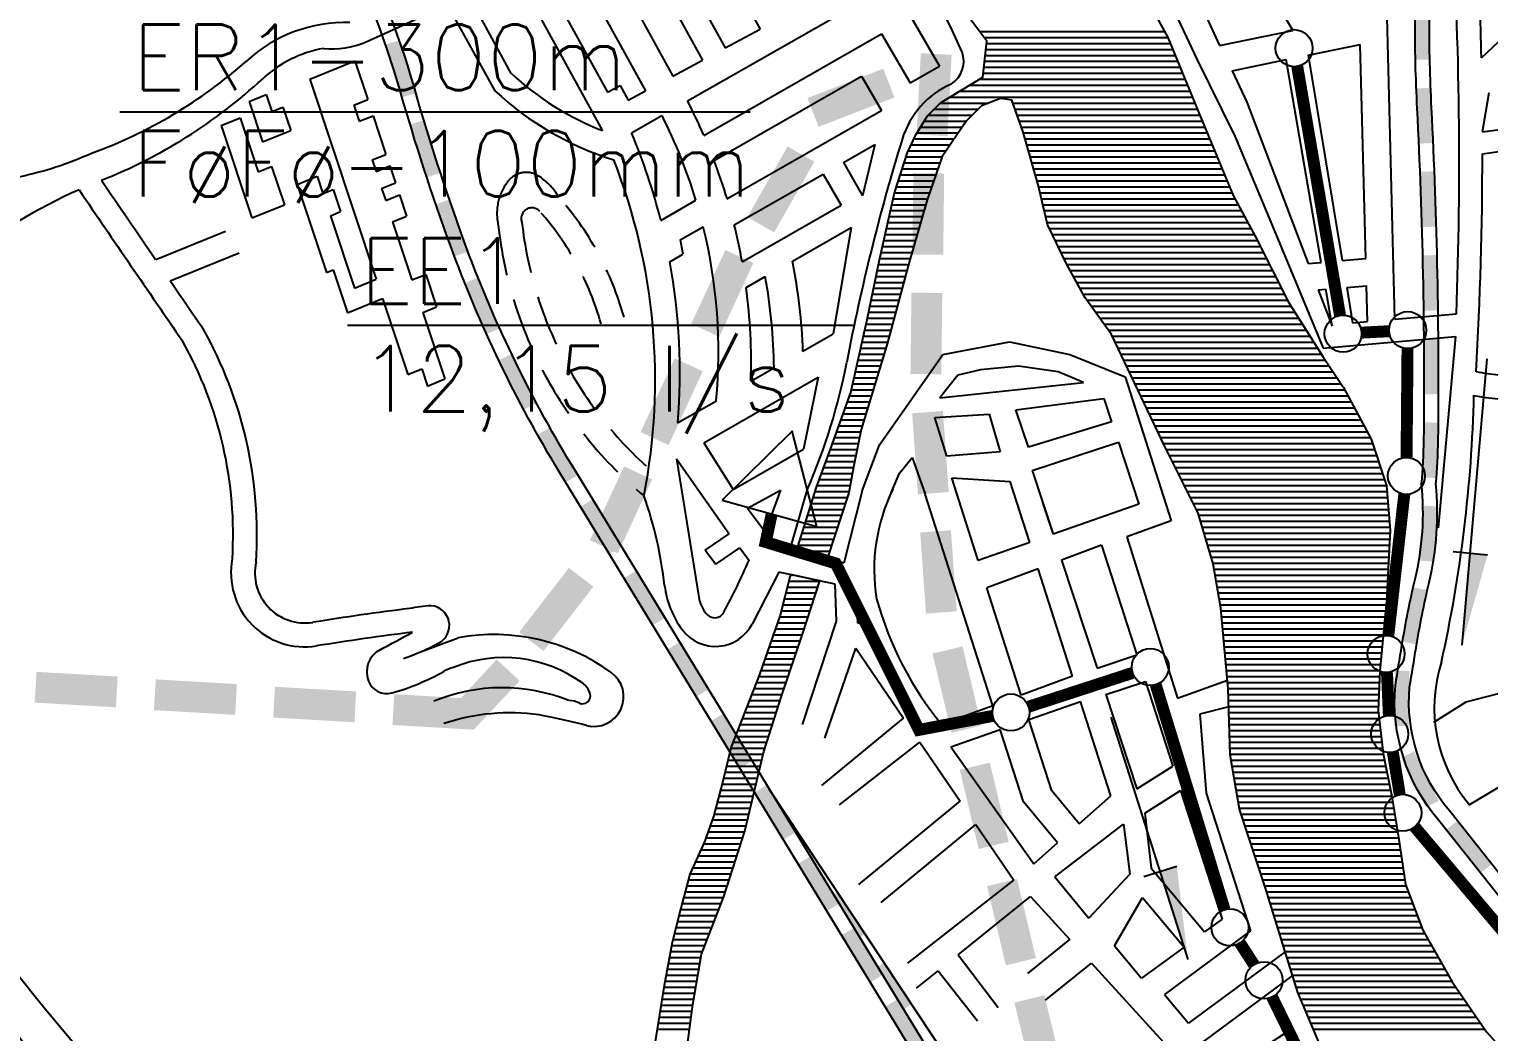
# Model space of a CAD drawing. Extents: x 578289 to 593263, y 7501070 to 7511782.
# Drawn here: x 582060 to 583282, y 7509183 to 7510022 of the extents above; entities that cross this region are included whole.
import ezdxf

# ---------------------------------------------------------------- set-up
doc = ezdxf.new("R2010")
doc.units = 0
doc.header["$LTSCALE"] = 170
doc.header["$MEASUREMENT"] = 0
doc.linetypes.add('HIDDEN', pattern=[0.375, 0.25, -0.125])
doc.layers.get('0').update_dxf_attribs({"linetype": 'CONTINUOUS'})
for name, color, linetype in [('ESTACAO', 5, 'CONTINUOUS'), ('HATCH', 4, 'CONTINUOUS'), ('L-FERREA', 6, 'CONTINUOUS'), ('LIMITE-BACIA', 3, 'CONTINUOUS'), ('LIMITE-PROJETO', 1, 'CONTINUOUS'), ('PROJECAO', 7, 'HIDDEN'), ('RIO', 4, 'CONTINUOUS'), ('RODOVIA', 1, 'CONTINUOUS'), ('RUA', 7, 'CONTINUOUS'), ('TEXTO', 5, 'CONTINUOUS')]:
    doc.layers.add(name, color=color, linetype=linetype)
doc.styles.get("Standard").update_dxf_attribs({"font": 'ROMANSBR.SHX'})

# ---------------------------------------------------------------- blocks, each defined once
blk = doc.blocks.new('*X9')
at = {"color": 0}
for p, q in [((582855.8, 7510020), (583010.4, 7510020)), ((582859.6, 7510015), (583013.1, 7510015)), ((582861.7, 7510010), (583015.2, 7510010)), ((582860.6, 7510000), (583019.3, 7510000)), ((582861.1, 7510005), (583017.2, 7510005)), ((582858.9, 7509985), (583025.5, 7509985)), ((582859.5, 7509990), (583023.4, 7509990)), ((582860, 7509995), (583021.4, 7509995)), ((582847.6, 7509975), (583029.7, 7509975)), ((582855.9, 7509980), (583027.6, 7509980)), ((582831.1, 7509965), (583033.8, 7509965)), ((582839.4, 7509970), (583031.7, 7509970)), ((582813, 7509950), (582849.8, 7509950)), ((582818, 7509955), (582854.8, 7509955)), ((582823, 7509960), (582863.2, 7509960)), ((582883.6, 7509960), (583035.9, 7509960)), ((582885.3, 7509955), (583037.9, 7509955)), ((582887.1, 7509950), (583040, 7509950)), ((582806.5, 7509940), (582841.4, 7509940)), ((582809.6, 7509945), (582844.8, 7509945)), ((582888.9, 7509945), (583042.1, 7509945)), ((582890.6, 7509940), (583044.2, 7509940)), ((582798.5, 7509925), (582831.1, 7509925)), ((582800.8, 7509930), (582834.6, 7509930)), ((582803.4, 7509935), (582838, 7509935)), ((582892.4, 7509935), (583046.3, 7509935)), ((582893.8, 7509930), (583048.4, 7509930)), ((582895.2, 7509925), (583050.4, 7509925)), ((582794.3, 7509915), (582824.4, 7509915)), ((582796.1, 7509920), (582827.7, 7509920)), ((582896.6, 7509920), (583052.5, 7509920)), ((582898.1, 7509915), (583054.6, 7509915)), ((582789.4, 7509900), (582819.1, 7509900)), ((582791.1, 7509905), (582820.9, 7509905)), ((582792.7, 7509910), (582822.6, 7509910)), ((582899.5, 7509910), (583056.7, 7509910)), ((582900.9, 7509905), (583058.8, 7509905)), ((582902.4, 7509900), (583060.9, 7509900)), ((582786.2, 7509890), (582815.7, 7509890)), ((582787.8, 7509895), (582817.4, 7509895)), ((582903.8, 7509895), (583062.9, 7509895)), ((582905.1, 7509890), (583065, 7509890)), ((582782.3, 7509875), (582810.7, 7509875)), ((582783.5, 7509880), (582812.2, 7509880)), ((582784.6, 7509885), (582813.9, 7509885)), ((582906.3, 7509885), (583067.1, 7509885)), ((582907.5, 7509880), (583069.5, 7509880)), ((582908.7, 7509875), (583072.3, 7509875)), ((582780.1, 7509865), (582807.8, 7509865)), ((582781.2, 7509870), (582809.3, 7509870)), ((582909.9, 7509870), (583075, 7509870)), ((582911.1, 7509865), (583077.7, 7509865)), ((582777.8, 7509855), (582805, 7509855)), ((582779, 7509860), (582806.4, 7509860)), ((582912.3, 7509860), (583080.4, 7509860)), ((582914.3, 7509855), (583083.1, 7509855)), ((582774.5, 7509840), (582800.7, 7509840)), ((582775.6, 7509845), (582802.1, 7509845)), ((582776.7, 7509850), (582803.5, 7509850)), ((582916.7, 7509850), (583085.8, 7509850)), ((582919.1, 7509845), (583088.4, 7509845)), ((582921.5, 7509840), (583090.9, 7509840)), ((582772.2, 7509830), (582797.8, 7509830)), ((582773.4, 7509835), (582799.2, 7509835)), ((582923.9, 7509835), (583093.4, 7509835)), ((582926.2, 7509830), (583095.9, 7509830)), ((582769.1, 7509815), (582793.7, 7509815)), ((582770.1, 7509820), (582795, 7509820)), ((582771.2, 7509825), (582796.4, 7509825)), ((582928.7, 7509825), (583098.4, 7509825)), ((582931.4, 7509820), (583100.9, 7509820)), ((582934.2, 7509815), (583103.4, 7509815)), ((582767.1, 7509805), (582791, 7509805)), ((582768.1, 7509810), (582792.3, 7509810)), ((582937, 7509810), (583105.9, 7509810)), ((582939.8, 7509805), (583108.4, 7509805)), ((582764, 7509790), (582787, 7509790)), ((582765, 7509795), (582788.3, 7509795)), ((582766.1, 7509800), (582789.7, 7509800)), ((582942.6, 7509800), (583110.9, 7509800)), ((582945.7, 7509795), (583113.4, 7509795)), ((582949.3, 7509790), (583116.4, 7509790)), ((582762, 7509780), (582784.3, 7509780)), ((582763, 7509785), (582785.6, 7509785)), ((582952.9, 7509785), (583119.6, 7509785)), ((582956.5, 7509780), (583122.7, 7509780)), ((582758.6, 7509765), (582780.3, 7509765)), ((582759.7, 7509770), (582781.6, 7509770)), ((582760.9, 7509775), (582782.9, 7509775)), ((582960.1, 7509775), (583125.9, 7509775)), ((582963.6, 7509770), (583129.1, 7509770)), ((582966.9, 7509765), (583132.3, 7509765)), ((582756.3, 7509755), (582777.4, 7509755)), ((582757.5, 7509760), (582778.9, 7509760)), ((582969.3, 7509760), (583135.4, 7509760)), ((582971.6, 7509755), (583138.6, 7509755)), ((582754, 7509745), (582774.4, 7509745)), ((582755.2, 7509750), (582775.9, 7509750)), ((582974, 7509750), (583141.8, 7509750)), ((582976.4, 7509745), (583145.1, 7509745)), ((582750.6, 7509730), (582769.8, 7509730)), ((582751.8, 7509735), (582771.3, 7509735)), ((582752.9, 7509740), (582772.9, 7509740)), ((582978.8, 7509740), (583148.4, 7509740)), ((582981.1, 7509735), (583151.7, 7509735)), ((582983.5, 7509730), (583155.1, 7509730)), ((582748.3, 7509720), (582766.8, 7509720)), ((582749.5, 7509725), (582768.3, 7509725)), ((582985.9, 7509725), (583158.4, 7509725)), ((582988.3, 7509720), (583161.5, 7509720)), ((582743.3, 7509705), (582762.2, 7509705)), ((582745.1, 7509710), (582763.7, 7509710)), ((582746.8, 7509715), (582765.2, 7509715)), ((582990.6, 7509715), (583164.1, 7509715)), ((582993, 7509710), (583166.8, 7509710)), ((582995.4, 7509705), (583169.5, 7509705)), ((582739.7, 7509695), (582759.1, 7509695)), ((582741.5, 7509700), (582760.7, 7509700)), ((582997.8, 7509700), (583172.2, 7509700)), ((583000.1, 7509695), (583174.8, 7509695)), ((582734.4, 7509680), (582755.3, 7509680)), ((582736.2, 7509685), (582756.3, 7509685)), ((582738, 7509690), (582757.6, 7509690)), ((583002.5, 7509690), (583177.5, 7509690)), ((583004.9, 7509685), (583180.2, 7509685)), ((583007.3, 7509680), (583182.8, 7509680)), ((582730.9, 7509670), (582753.3, 7509670)), ((582732.7, 7509675), (582754.3, 7509675)), ((583009.6, 7509675), (583184.7, 7509675)), ((583012.1, 7509670), (583186.4, 7509670)), ((582727.2, 7509660), (582751.3, 7509660)), ((582729, 7509665), (582752.3, 7509665)), ((583014.6, 7509665), (583188.1, 7509665)), ((583017.1, 7509660), (583189.7, 7509660)), ((582721.6, 7509645), (582748.4, 7509645)), ((582723.5, 7509650), (582749.3, 7509650)), ((582725.3, 7509655), (582750.3, 7509655)), ((583019.6, 7509655), (583191.4, 7509655)), ((583022.1, 7509650), (583193.1, 7509650)), ((583024.6, 7509645), (583194.7, 7509645)), ((582718.2, 7509635), (582746.5, 7509635)), ((582719.8, 7509640), (582747.5, 7509640)), ((583027.1, 7509640), (583196.4, 7509640)), ((583029.6, 7509635), (583196.8, 7509635)), ((582713.5, 7509620), (582741.8, 7509620)), ((582715, 7509625), (582743.4, 7509625)), ((582716.6, 7509630), (582745.1, 7509630)), ((583032.1, 7509630), (583197.2, 7509630)), ((583034.6, 7509625), (583197.6, 7509625)), ((583037.1, 7509620), (583198, 7509620)), ((582710.4, 7509610), (582738.5, 7509610)), ((582711.9, 7509615), (582740.1, 7509615)), ((583039.2, 7509615), (583198.4, 7509615)), ((583040.7, 7509610), (583198.7, 7509610)), ((582705.7, 7509595), (582733.6, 7509595)), ((582707.3, 7509600), (582735.2, 7509600)), ((582708.8, 7509605), (582736.9, 7509605)), ((583042.2, 7509605), (583199.1, 7509605)), ((583043.7, 7509600), (583199.2, 7509600)), ((583045.2, 7509595), (583199, 7509595)), ((582704.2, 7509590), (582732, 7509590)), ((582711.9, 7509585), (582730.3, 7509585)), ((583046.6, 7509590), (583198.7, 7509590)), ((583048.1, 7509585), (583198.5, 7509585)), ((582726.9, 7509580), (582728.7, 7509580)), ((583049.6, 7509580), (583198.2, 7509580)), ((583051.1, 7509575), (583198, 7509575)), ((583052, 7509570), (583197.7, 7509570)), ((583052.9, 7509565), (583197.5, 7509565)), ((583053.7, 7509560), (583197.3, 7509560)), ((583054.6, 7509555), (583197, 7509555)), ((583055.4, 7509550), (583196.8, 7509550)), ((583056.3, 7509545), (583196.5, 7509545)), ((583057.1, 7509540), (583196.1, 7509540)), ((583057.8, 7509535), (583195.6, 7509535)), ((583058.3, 7509530), (583195.1, 7509530)), ((583058.7, 7509525), (583194.6, 7509525)), ((583059.2, 7509520), (583194.1, 7509520)), ((583059.7, 7509515), (583193.6, 7509515)), ((583060.1, 7509510), (583193.1, 7509510)), ((583060.6, 7509505), (583192.6, 7509505)), ((583061, 7509500), (583192.2, 7509500)), ((583061.5, 7509495), (583191.7, 7509495)), ((583062, 7509490), (583191.2, 7509490)), ((583062.4, 7509485), (583190.7, 7509485)), ((583062.9, 7509480), (583190.4, 7509480)), ((583063.4, 7509475), (583190.2, 7509475)), ((583063.8, 7509470), (583190, 7509470)), ((583064, 7509465), (583189.8, 7509465)), ((583064.1, 7509460), (583189.6, 7509460)), ((583064.3, 7509455), (583189.4, 7509455)), ((583064.4, 7509450), (583189.4, 7509450)), ((583064.6, 7509445), (583190, 7509445)), ((583064.7, 7509440), (583190.6, 7509440)), ((583064.9, 7509435), (583191.2, 7509435)), ((583065, 7509430), (583191.8, 7509430)), ((583065.1, 7509425), (583192.4, 7509425)), ((583065.3, 7509420), (583193, 7509420)), ((583065.4, 7509415), (583193.7, 7509415)), ((583066.2, 7509410), (583194.7, 7509410)), ((583067.1, 7509405), (583195.7, 7509405)), ((583068, 7509400), (583196.7, 7509400)), ((583068.8, 7509395), (583197.7, 7509395)), ((583069.7, 7509390), (583198.7, 7509390)), ((583070.6, 7509385), (583199.7, 7509385)), ((583071.4, 7509380), (583200.7, 7509380)), ((583072.3, 7509375), (583201.5, 7509375)), ((583073.1, 7509370), (583202.3, 7509370)), ((583074.6, 7509365), (583203.1, 7509365)), ((583076.3, 7509360), (583203.9, 7509360)), ((583077.9, 7509355), (583204.7, 7509355)), ((583079.6, 7509350), (583205.5, 7509350)), ((583081.2, 7509345), (583206.3, 7509345)), ((583082.9, 7509340), (583207.1, 7509340)), ((583084.5, 7509335), (583207.9, 7509335)), ((583086.2, 7509330), (583208.6, 7509330)), ((583087.8, 7509325), (583209.4, 7509325)), ((583089.5, 7509320), (583210.2, 7509320)), ((583091.1, 7509315), (583210.9, 7509315)), ((583092.8, 7509310), (583211.7, 7509310)), ((583094.4, 7509305), (583212.7, 7509305)), ((583096, 7509300), (583214.6, 7509300)), ((583097.6, 7509295), (583216.5, 7509295)), ((583099.1, 7509290), (583218.4, 7509290)), ((583100.6, 7509285), (583220.3, 7509285)), ((583102.2, 7509280), (583222.2, 7509280)), ((583103.7, 7509275), (583224, 7509275)), ((583105.3, 7509270), (583225.9, 7509270)), ((583106.8, 7509265), (583228.4, 7509265)), ((583108.4, 7509260), (583231.2, 7509260)), ((583109.9, 7509255), (583234, 7509255)), ((583111.5, 7509250), (583236.9, 7509250)), ((583113, 7509245), (583239.7, 7509245)), ((583114.6, 7509240), (583242.5, 7509240)), ((583116.1, 7509235), (583245.4, 7509235)), ((583117.7, 7509230), (583248.2, 7509230)), ((583119.2, 7509225), (583251, 7509225)), ((583120.8, 7509220), (583254.5, 7509220)), ((583122.4, 7509215), (583257.9, 7509215)), ((583124.5, 7509210), (583261.4, 7509210)), ((583126.6, 7509205), (583264.8, 7509205)), ((583128.7, 7509200), (583268.3, 7509200)), ((583130.8, 7509195), (583271.7, 7509195)), ((583133, 7509190), (583275.2, 7509190)), ((583135.1, 7509185), (583278.6, 7509185))]:
    blk.add_line(p, q, dxfattribs=at)
blk = doc.blocks.new('C')
at = {"layer": 'LIMITE-BACIA'}
blk.add_solid([(-33.9, -12.9), (-34, 12.9), (34.2, -12.6), (34, 13.2)], dxfattribs=at)
blk = doc.blocks.new('E')
at = {"layer": 'L-FERREA'}
blk.add_solid([(-22.9, -6), (-22.9, 6), (23.4, -6), (23.4, 6)], dxfattribs=at)
blk = doc.blocks.new('*X10')
at = {"color": 0}
for p, q in [((582696.1, 7509560), (582722.2, 7509560)), ((582697.4, 7509565), (582699.3, 7509565)), ((582693.6, 7509550), (582718.9, 7509550)), ((582694.9, 7509555), (582720.5, 7509555)), ((582689.8, 7509535), (582714, 7509535)), ((582691.1, 7509540), (582715.6, 7509540)), ((582692.4, 7509545), (582717.3, 7509545)), ((582686.7, 7509525), (582710.7, 7509525)), ((582688.5, 7509530), (582712.4, 7509530)), ((582681.4, 7509510), (582705.7, 7509510)), ((582683.2, 7509515), (582707.4, 7509515)), ((582684.9, 7509520), (582709.1, 7509520)), ((582677.9, 7509500), (582702.3, 7509500)), ((582679.7, 7509505), (582704, 7509505)), ((582672.7, 7509485), (582697.2, 7509485)), ((582674.4, 7509490), (582698.9, 7509490)), ((582676.2, 7509495), (582700.6, 7509495)), ((582668.9, 7509475), (582693.8, 7509475)), ((582670.9, 7509480), (582695.5, 7509480)), ((582663.1, 7509460), (582688.8, 7509460)), ((582665, 7509465), (582690.4, 7509465)), ((582667, 7509470), (582692.1, 7509470)), ((582659.2, 7509450), (582685.6, 7509450)), ((582661.2, 7509455), (582687.2, 7509455)), ((582655.3, 7509440), (582682.5, 7509440)), ((582657.3, 7509445), (582684, 7509445)), ((582649.5, 7509425), (582677.7, 7509425)), ((582651.5, 7509430), (582679.3, 7509430)), ((582653.4, 7509435), (582680.9, 7509435)), ((582646.5, 7509415), (582674.7, 7509415)), ((582647.7, 7509420), (582676.1, 7509420)), ((582642.7, 7509400), (582671.1, 7509400)), ((582644, 7509405), (582672.3, 7509405)), ((582645.2, 7509410), (582673.5, 7509410)), ((582640.2, 7509390), (582668.7, 7509390)), ((582641.5, 7509395), (582669.9, 7509395)), ((582636.3, 7509375), (582665.1, 7509375)), ((582637.6, 7509380), (582666.3, 7509380)), ((582638.9, 7509385), (582667.5, 7509385)), ((582633.7, 7509365), (582662.7, 7509365)), ((582635, 7509370), (582663.9, 7509370)), ((582628.6, 7509350), (582659, 7509350)), ((582630.4, 7509355), (582660.3, 7509355)), ((582632.1, 7509360), (582661.5, 7509360)), ((582624.9, 7509340), (582655.9, 7509340)), ((582626.8, 7509345), (582657.4, 7509345)), ((582620.3, 7509330), (582652.7, 7509330)), ((582622.6, 7509335), (582654.3, 7509335)), ((582613.5, 7509315), (582647.9, 7509315)), ((582615.8, 7509320), (582649.5, 7509320)), ((582618.1, 7509325), (582651.1, 7509325)), ((582610.8, 7509305), (582644.7, 7509305)), ((582612.1, 7509310), (582646.3, 7509310)), ((582606.9, 7509290), (582639.5, 7509290)), ((582608.2, 7509295), (582641.5, 7509295)), ((582609.5, 7509300), (582643.1, 7509300)), ((582604.3, 7509280), (582635.7, 7509280)), ((582605.6, 7509285), (582637.6, 7509285)), ((582600.4, 7509265), (582629.9, 7509265)), ((582601.7, 7509270), (582631.8, 7509270)), ((582603, 7509275), (582633.8, 7509275)), ((582598, 7509255), (582626.1, 7509255)), ((582599.1, 7509260), (582628, 7509260)), ((582595.2, 7509240), (582621.9, 7509240)), ((582596.1, 7509245), (582622.8, 7509245)), ((582597, 7509250), (582624.1, 7509250)), ((582593.4, 7509230), (582620.1, 7509230)), ((582594.3, 7509235), (582621, 7509235)), ((582591.6, 7509220), (582618.4, 7509220)), ((582592.5, 7509225), (582619.2, 7509225)), ((582589.2, 7509205), (582615.7, 7509205)), ((582590, 7509210), (582616.6, 7509210)), ((582590.8, 7509215), (582617.5, 7509215)), ((582587.6, 7509195), (582614.4, 7509195)), ((582588.4, 7509200), (582615, 7509200)), ((582586, 7509185), (582613, 7509185)), ((582586.8, 7509190), (582613.7, 7509190))]:
    blk.add_line(p, q, dxfattribs=at)

msp = doc.modelspace()

# ---------------------------------------------------------------- linework, layer by layer
at = {"layer": 'ESTACAO'}
for p, q in [((583280.4, 7509746.1), (583259.4, 7509506.4)), ((583252, 7509584.7), (583280.9, 7509582)), ((582965.7, 7509446), (583030.1, 7509243.2)), ((582993.2, 7509312.6), (583020.8, 7509321.3))]:
    msp.add_line(p, q, dxfattribs=at)
at = {"layer": 'ESTACAO', "const_width": 10}
for points in [[(583121.6, 7509990.7), (583157.4, 7509782.3)], [(583175.5, 7509767.9), (583198.5, 7509769.1)], [(583213.9, 7509754.5), (583213.1, 7509663.5)], [(583211.2, 7509632.6), (583197.8, 7509514.4)], [(582896.8, 7509454.8), (582983.8, 7509483.1)], [(583196.7, 7509483.5), (583198.3, 7509447.5)], [(583003.2, 7509473.1), (583060.8, 7509285)], [(583201.6, 7509416.7), (583207.4, 7509381.3)], [(583220, 7509354.1), (583405, 7509134.9)], [(583073.7, 7509257), (583085.4, 7509238.9)], [(583100.6, 7509211.8), (583170, 7509069.3)]]:
    msp.add_lwpolyline(points, dxfattribs=at)
at = {"layer": 'ESTACAO'}
msp.add_lwpolyline([(582640.3, 7509627.7), (582719.5, 7509605.7), (582699, 7509685.3)], close=True, dxfattribs=at)
at = {"layer": 'ESTACAO', "linetype": 'HIDDEN', "const_width": 10}
msp.add_lwpolyline([(582681.8, 7509616.1), (582676.8, 7509592.6), (582735.3, 7509574.8), (582805, 7509435.4), (582866.7, 7509447.1)], dxfattribs=at)
at = {"layer": 'ESTACAO'}
for centre in [(583119, 7510006), (583160, 7509767), (583214, 7509770), (583213, 7509648), (583196, 7509499), (582998.6, 7509488), (582882, 7509450), (583199, 7509432), (583210, 7509366), (583065.3, 7509270.1), (583093.8, 7509225.8)]:
    msp.add_circle(centre, 15.5, dxfattribs=at)
for points in [[(583280.9, 7509582), (583266.5, 7509583.4), (583259.4, 7509506.4)], [(583020.8, 7509321.3), (583007, 7509316.9), (583030.1, 7509243.2)]]:
    msp.add_solid(points, dxfattribs=at)
at = {"layer": 'L-FERREA'}
for points in [[(583453.6, 7509109.7), (583249.2, 7509367.3, -0.202033), (583215.6, 7509471.3, 0.00181), (583221.1, 7509504.2, -0.017938), (583232, 7509558.9, 0.082262), (583237.7, 7509641.3, 0.018733), (583239.6, 7509678, 0.015931), (583234, 7509956.2, -0.013671), (583232.2, 7510031.2, 0.161361), (583194.2, 7510147, 0.003421), (583172.1, 7510176.5, 0.003524), (583091, 7510281.5, -0.021567), (582975.3, 7510442.9, -0.0189), (582865.1, 7510626.5, 0.002632), (582756.5, 7510821.5, 0.206422), (582544.7, 7510982.6, 0.060563), (582333.4, 7511008.6, -0.008043), (582226.8, 7511010.4, 0.128748), (581850.1, 7510925, 0.128748)], [(583444.2, 7509102.2), (583240, 7509359.7, -0.202474), (583203.7, 7509472.8, 0.001836), (583209.2, 7509506.1, -0.017938), (583220.3, 7509561.7, 0.0834), (583225.7, 7509641.2, 0.019309), (583227.6, 7509678.1, 0.015931), (583222, 7509955.5, -0.013671), (583220.2, 7510031.3, 0.161361), (583184.5, 7510139.9, 0.003421), (583162.5, 7510169.3, 0.003524), (583081.6, 7510274.1, -0.021567), (582965.3, 7510436.4, -0.0189), (582854.6, 7510620.7, 0.002632), (582746, 7510815.7, 0.206422), (582541.8, 7510971, 0.060563), (582333.4, 7510996.6, -0.008043), (582226.4, 7510998.4, 0.128748), (581855.6, 7510914.4, 0.128748)], [(584381.9, 7507136), (583863, 7507621.9), (583761.1, 7507720.1, -0.03899), (583661.5, 7507832.2, -0.004875), (583583.3, 7507937.6, -0.015161), (583463.4, 7508117.4), (583366.9, 7508277.6), (583159.3, 7508605.1), (582860.7, 7509089.1), (582514.7, 7509656.8, -0.049482), (582424.2, 7509845, -0.018027), (582382.5, 7509973.8, 0.204119), (582026.2, 7510414.2, 0.204119)], [(584489.5, 7507018.4), (584373.7, 7507127.3), (583854.7, 7507613.2), (583752.7, 7507711.4, -0.03899), (583652, 7507825, -0.004877), (583573.6, 7507930.6, -0.015172), (583453.2, 7508111.1), (583356.7, 7508271.2), (583149.1, 7508598.8), (582850.4, 7509082.8), (582504.5, 7509650.6, -0.049482), (582412.9, 7509840.9, -0.018027), (582370.9, 7509970.5, 0.204119), (582020.6, 7510403.6, 0.204119)], [(583789, 7507693.2, -0.044716), (583669.6, 7507838.1, -0.004877), (583591.4, 7507943.5, -0.015152), (583471.9, 7508122.6), (583375.4, 7508282.8), (583167.8, 7508610.4), (582844.2, 7509137.3), (582679.8, 7509385.9)]]:
    msp.add_lwpolyline(points, format="xyb", dxfattribs=at)
for points in [[(582755.5, 7509261.6), (582760, 7509264.7), (582733.6, 7509297.3), (582736.9, 7509299.4)], [(582792.4, 7509201.4), (582798.8, 7509205.9), (582770.5, 7509237.1), (582775.7, 7509240.9)]]:
    msp.add_solid(points, dxfattribs=at)
at = {"layer": 'LIMITE-BACIA'}
msp.add_solid([(582432.4, 7509435.6), (582412, 7509451.4), (582471, 7509476.5), (582451.6, 7509494.3)], dxfattribs=at)
at = {"layer": 'PROJECAO'}
for centre, radius, start, end in [((582476.3, 7509882.9), 19.1, 58.3036, 141.1388), ((582495.3, 7509867.7), 43.4, 141.1388, 193.0849), ((582460.5, 7509857.3), 49.3, 30.9113, 58.3036), ((582309.5, 7509711), 258.4, 15.6588, 41.5942), ((582481.1, 7509863.4), 8.92, 41.5942, 201.8905), ((582309.5, 7509711), 238.4, 15.6588, 41.5942), ((582795.1, 7509896), 344.3, 186.3627, 230.2646), ((582795.1, 7509896), 324.3, 186.3627, 228.1724), ((583310.8, 7509945.9), 214.3, 259.3998, 299.7925)]:
    msp.add_arc(centre, radius, start, end, dxfattribs=at)
at = {"layer": 'RIO'}
for points in [[(583111.6, 7509249.6), (583095.4, 7509302.1), (583073.3, 7509369), (583065.4, 7509414.6), (583063.9, 7509469.7), (583057.6, 7509537.4), (583051.3, 7509574.4), (583038.7, 7509616.9), (583010.3, 7509673.6), (582966.2, 7509766.4), (582944.1, 7509797.1), (582928.4, 7509825.5), (582912.6, 7509858.5), (582904.8, 7509891.6), (582892.2, 7509935.7), (582882.7, 7509962.4), (582873.3, 7509964), (582857.5, 7509957.7), (582844.9, 7509945.1), (582824.4, 7509915.2), (582811.8, 7509879), (582796.1, 7509823.9), (582778.7, 7509759.4), (582756.7, 7509686.9), (582750.3, 7509655.3), (582746.3, 7509633.8), (582728.5, 7509579.5), (582703.5, 7509587.8), (582719.2, 7509638.5), (582731, 7509670.3), (582747.9, 7509717.9), (582761.7, 7509778.8), (582771.7, 7509827.4), (582784.6, 7509884.9), (582795.5, 7509918.6), (582802.4, 7509933.5), (582812.3, 7509949.3), (582823.2, 7509960.2), (582858.5, 7509981.6), (582861.9, 7510011.9), (582810.8, 7510080.2)], [(582993, 7510052.3), (583013.2, 7510014.8), (583039.2, 7509952), (583068, 7509882.8), (583086.8, 7509848.2), (583114.2, 7509793.4), (583143, 7509748), (583160.4, 7509722.1), (583183.5, 7509678.8), (583196.4, 7509639.9), (583199.3, 7509602.4), (583196.4, 7509543.3), (583190.7, 7509484.9), (583189.2, 7509451.7), (583193.6, 7509415.7), (583200.8, 7509379.6), (583206.5, 7509343.6), (583212.3, 7509306.1), (583226.7, 7509267.9), (583251.2, 7509224.6), (583280.1, 7509182.8), (583304.6, 7509155.4)], [(582609.6, 7509159.6), (582615.8, 7509205.5), (582623.2, 7509247.6), (582641.8, 7509296), (582659.2, 7509350.5), (582675.3, 7509417.4), (582690.2, 7509464.5), (582707.6, 7509515.4), (582722.2, 7509560.2), (582697.5, 7509565.4), (582689, 7509531.5), (582671.6, 7509481.9), (582648, 7509421.2), (582640.6, 7509391.4), (582633.2, 7509362.9), (582625.7, 7509341.8), (582613.3, 7509314.6), (582605.9, 7509286.1), (582598.4, 7509257.5), (582591.8, 7509221.5), (582581.5, 7509157.3)], [(583236, 7509442), (583263, 7509459), (583290, 7509466), (583313, 7509469), (583343, 7509464), (583377, 7509450), (583421, 7509430), (583435, 7509426)], [(583161.5, 7509122.6), (583122.1, 7509215.5), (583111.6, 7509249.6)]]:
    msp.add_lwpolyline(points, dxfattribs=at)
at = {"layer": 'RODOVIA'}
for points in [[(581763.9, 7509629, -0.047634), (581827.4, 7509526.2, 0.070552), (582113.3, 7509107.4, 0.026771), (582417, 7508830.5, 0.026771)], [(581810.3, 7509619.3, -0.034204), (581856.1, 7509540.4, 0.070466), (582136.5, 7509129.4, 0.02436), (582409.4, 7508878.3, 0.026731)]]:
    msp.add_lwpolyline(points, format="xyb", dxfattribs=at)
at = {"layer": 'RUA', "linetype": 'CONTINUOUS'}
for p, q in [((582417.9, 7510159.4), (582540.3, 7509936.9)), ((582463.9, 7509984.9), (582379.8, 7510139)), ((582619.8, 7510116.9), (582672.1, 7510021.9)), ((582590.6, 7510101.2), (582642.9, 7510006.2)), ((583016.9, 7510094.9), (583056.5, 7510008.3)), ((583071.6, 7510099.8), (583117.8, 7510020.9)), ((582571.6, 7510091), (582623.9, 7509996)), ((582546.9, 7510077.7), (582599.2, 7509982.7)), ((582523.8, 7510065.3), (582576.1, 7509970.3)), ((582611.4, 7509961.8), (582782.4, 7510059.5)), ((582782.4, 7510059.5), (582822.3, 7509991)), ((583008.5, 7510058.7), (583037.7, 7509996.8)), ((582498.8, 7510051.9), (582544.3, 7509969.1)), ((582342.5, 7510011.3), (582410.6, 7510042.4)), ((582450.3, 7509970.3), (582410.6, 7510042.4)), ((583203.4, 7509779.1), (583196.6, 7510043.2)), ((583275.7, 7509997.9), (583315.6, 7510035.5)), ((582642.9, 7510006.2), (582672.1, 7510021.9)), ((582625, 7509933), (582773.7, 7510018)), ((582773.7, 7510018), (582797.7, 7509976.9)), ((583056.5, 7510008.3), (583117.8, 7510020.9)), ((583130.8, 7510000.2), (583174.4, 7510009.2)), ((583130.8, 7510000.2), (583159.3, 7509828.3)), ((583179.1, 7509830), (583174.4, 7510009.2)), ((582295.3, 7509980.1), (582333.1, 7509995.3)), ((582333.1, 7509995.3), (582343.8, 7509963.1)), ((582599.2, 7509982.7), (582623.9, 7509996)), ((582797.7, 7509976.9), (582822.3, 7509991)), ((583037.7, 7509996.8), (583069.3, 7509932.4)), ((583067.1, 7509987.1), (583112.4, 7509996.5)), ((583067.1, 7509987.1), (583079.4, 7509960.7)), ((583141.6, 7509826.7), (583112.4, 7509996.5)), ((582295.3, 7509980.1), (582350.9, 7509812.6)), ((582544.3, 7509969.1), (582554.9, 7509974.8)), ((582554.9, 7509974.8), (582561.6, 7509962.5)), ((582633.6, 7509912), (582757, 7509982.5)), ((582757, 7509982.5), (582773.7, 7509953.9)), ((582244.5, 7509961.4), (582258.9, 7509967.3)), ((582244.5, 7509961.4), (582255.7, 7509927.7)), ((582258.9, 7509967.3), (582263.6, 7509953)), ((582332.1, 7509958.4), (582343.8, 7509963.1)), ((582561.6, 7509962.5), (582576.1, 7509970.3)), ((583079.4, 7509960.7), (583130.8, 7509825.8)), ((583276.6, 7509935.9), (583282.1, 7509968.8)), ((582263.6, 7509953), (582272.8, 7509956.7)), ((582272.8, 7509956.7), (582279.3, 7509937.2)), ((582332.1, 7509958.4), (582336.6, 7509944.8)), ((582336.6, 7509944.8), (582348.3, 7509949.5)), ((582348.3, 7509949.5), (582359, 7509917.1)), ((582564.5, 7509935), (582590, 7509949.6)), ((582644.4, 7509880), (582773.7, 7509953.9)), ((582221.1, 7509941.3), (582237, 7509947.8)), ((582221.1, 7509941.3), (582246.8, 7509863.9)), ((582237, 7509947.8), (582252, 7509902.5)), ((582255.7, 7509927.7), (582279.3, 7509937.2)), ((583276.6, 7509935.9), (583312.5, 7509940.9)), ((582741.8, 7509910.2), (582768.2, 7509925.3)), ((582768.2, 7509925.3), (582757.9, 7509882.4)), ((583069.3, 7509932.4), (583100.9, 7509857.1)), ((582347.5, 7509912.5), (582359, 7509917.1)), ((582347.5, 7509912.5), (582350.7, 7509902.9)), ((583276.6, 7509917.7), (583316.2, 7509923.1)), ((582252, 7509902.5), (582263.3, 7509907.1)), ((582263.3, 7509907.1), (582274, 7509874.8)), ((582350.7, 7509902.9), (582362.2, 7509907.6)), ((582362.2, 7509907.6), (582366.9, 7509893.3)), ((582650.5, 7509858), (582724.9, 7509900.5)), ((582724.9, 7509900.5), (582740, 7509874.5)), ((582741.8, 7509910.2), (582757.9, 7509882.4)), ((582284.7, 7509892), (582301.5, 7509898.8)), ((582284.7, 7509892), (582309.2, 7509818.2)), ((582301.5, 7509898.8), (582306.3, 7509884.3)), ((582306.3, 7509884.3), (582314.8, 7509887.7)), ((582314.8, 7509887.7), (582320.9, 7509869.2)), ((582355.4, 7509888.6), (582366.9, 7509893.3)), ((582355.4, 7509888.6), (582358.8, 7509878.5)), ((582358.8, 7509878.5), (582370.3, 7509883.2)), ((582370.3, 7509883.2), (582376.2, 7509865.4)), ((582589, 7509861.9), (582618.4, 7509878.7)), ((582246.8, 7509863.9), (582274, 7509874.8)), ((582312.5, 7509865.8), (582320.9, 7509869.2)), ((582312.5, 7509865.8), (582332.6, 7509805.2)), ((582364.6, 7509860.7), (582376.2, 7509865.4)), ((582657.1, 7509827.1), (582740, 7509874.5)), ((582166.4, 7509829.1), (582224.8, 7509852.7)), ((582364.6, 7509860.7), (582380.8, 7509812)), ((582605.3, 7509845.5), (582624.5, 7509856.5)), ((582699.1, 7509827.8), (582748.4, 7509856)), ((582748.4, 7509856), (582733.3, 7509766.8)), ((583100.9, 7509857.1), (583143.4, 7509755)), ((582178.5, 7509811.4), (582236.2, 7509834.8)), ((582596.5, 7509827.2), (582607.5, 7509833.5)), ((583130.8, 7509825.8), (583141.6, 7509826.7)), ((583159.3, 7509828.3), (583179.1, 7509830)), ((582309.2, 7509818.2), (582314.9, 7509820.5)), ((582314.9, 7509820.5), (582326.8, 7509784.6)), ((582380.8, 7509812), (582392.3, 7509816.7)), ((582392.3, 7509816.7), (582401.4, 7509789.4)), ((582660.4, 7509805.7), (582676.4, 7509814.8)), ((582332.6, 7509805.2), (582350.9, 7509812.6)), ((583139.2, 7509803.7), (583145.5, 7509804.2)), ((583139.2, 7509803.7), (583150.8, 7509773.2)), ((583150.8, 7509773.2), (583145.5, 7509804.2)), ((583163, 7509805.8), (583179.6, 7509807.2)), ((583163, 7509805.8), (583167.9, 7509776)), ((583180.4, 7509777.1), (583179.6, 7509807.2)), ((582326.8, 7509784.6), (582356.2, 7509796.5)), ((582356.2, 7509796.5), (582377.3, 7509732.9)), ((582389.9, 7509784.7), (582401.4, 7509789.4)), ((582389.9, 7509784.7), (582408.3, 7509729.1)), ((583203.4, 7509779.1), (583254.8, 7509783.6)), ((582707.9, 7509752.3), (582733.3, 7509766.8)), ((583167.9, 7509776), (583180.4, 7509777.1)), ((582825.1, 7509749.5), (582880.8, 7509760.1)), ((582880.8, 7509760.1), (582931.2, 7509749.5)), ((583143.4, 7509755), (583254, 7509764.8)), ((583254, 7509764.8), (583239.4, 7509604.4)), ((582772.1, 7509674), (582825.1, 7509749.5)), ((582931.2, 7509749.5), (582977.6, 7509731)), ((582377.3, 7509732.9), (582388.9, 7509737.6)), ((582388.9, 7509737.6), (582393.7, 7509723.2)), ((582393.7, 7509723.2), (582408.3, 7509729.1)), ((582625, 7509675.7), (582720.8, 7509730.5)), ((582664.3, 7509727.4), (582683.8, 7509738.5)), ((582720.8, 7509730.5), (582708.5, 7509670.4)), ((582837.7, 7509732.2), (582822.4, 7509713.3)), ((582856.6, 7509736.9), (582837.7, 7509732.2)), ((582888.4, 7509739.8), (582856.6, 7509736.9)), ((582921.4, 7509735.1), (582888.4, 7509739.8)), ((582942.6, 7509726.3), (582921.4, 7509735.1)), ((582977.6, 7509731), (583016.1, 7509610.4)), ((582822.4, 7509713.3), (582942.6, 7509726.3)), ((582603.1, 7509692.4), (582635.5, 7509710.9)), ((582886.1, 7509703.3), (582959.7, 7509712.8)), ((582959.7, 7509712.8), (582966.2, 7509693.3)), ((582818.3, 7509696.9), (582863.7, 7509699.8)), ((582828.3, 7509664.5), (582818.3, 7509696.9)), ((582863.7, 7509699.8), (582873.1, 7509668)), ((582896.7, 7509672.1), (582886.1, 7509703.3)), ((582966.2, 7509693.3), (582896.7, 7509672.1)), ((582625, 7509675.7), (582649.5, 7509636.7)), ((582649.5, 7509636.7), (582708.5, 7509670.4)), ((582757.5, 7509635.5), (582772.1, 7509674)), ((582873.1, 7509668), (582828.3, 7509664.5)), ((582899.7, 7509652.5), (582972.1, 7509676.2)), ((582972.1, 7509676.2), (582989.1, 7509624.2)), ((582602.1, 7509662.3), (582646.3, 7509599.5)), ((582602.1, 7509662.3), (582620.8, 7509546.4)), ((582788.8, 7509650.3), (582799.4, 7509663.3)), ((582799.4, 7509663.3), (582810.2, 7509632.7)), ((582781.8, 7509633.9), (582788.8, 7509650.3)), ((582832.5, 7509646.3), (582881.3, 7509643.4)), ((582854.6, 7509577.1), (582832.5, 7509646.3)), ((582897.7, 7509592.2), (582881.3, 7509643.4)), ((582899.7, 7509652.5), (582917.3, 7509599.1)), ((582661.6, 7509620.9), (582689.1, 7509636)), ((582689.1, 7509636), (582676.3, 7509601.2)), ((582866.8, 7509455.6), (582810.2, 7509632.7)), ((582661.6, 7509620.9), (582676.3, 7509601.2)), ((582908.5, 7509625.7), (582916.8, 7509600.5)), ((582989.1, 7509624.2), (582917.3, 7509599.1)), ((583016.1, 7509610.4), (582979, 7509597.1)), ((582626.1, 7509585.9), (582646.3, 7509599.5)), ((582979, 7509597.1), (583021.4, 7509461.9)), ((582626.1, 7509585.9), (582635, 7509574.1)), ((582635, 7509574.1), (582655.1, 7509587.7)), ((582655.1, 7509587.7), (582662.9, 7509577.3)), ((582742.3, 7509574.9), (582698.2, 7509589.6)), ((582897.7, 7509592.2), (582854.6, 7509577.1)), ((582957.7, 7509590), (582924.4, 7509577.6)), ((582957.7, 7509590), (582987.3, 7509498.3)), ((582904.7, 7509570.3), (582861.8, 7509554.4)), ((582933.5, 7509480.4), (582904.7, 7509570.3)), ((582924.4, 7509577.6), (582954.1, 7509487.2)), ((582687.7, 7509567.4), (582665.4, 7509524)), ((582734.9, 7509557.5), (582687.7, 7509567.4)), ((582736.1, 7509526.5), (582734.9, 7509557.5)), ((582752.9, 7509547), (582760.3, 7509526.1)), ((582753.8, 7509524.7), (582752.9, 7509547)), ((582890.5, 7509464.4), (582861.8, 7509554.4)), ((582707.6, 7509439.8), (582736.1, 7509526.5)), ((582753.8, 7509524.7), (582760.3, 7509526.1)), ((582388.7, 7509501.1), (582419.5, 7509512.5)), ((582726.2, 7509428.6), (582752.1, 7509503.7)), ((582752.1, 7509503.7), (582792.1, 7509445.1)), ((582954.1, 7509487.2), (582987.3, 7509498.3)), ((582933.5, 7509480.4), (582890.5, 7509464.4)), ((582961.5, 7509464.9), (582994.5, 7509476)), ((582994.5, 7509476), (583017.4, 7509405)), ((583021.4, 7509461.9), (583063.2, 7509477)), ((582961.5, 7509464.9), (582987.5, 7509386)), ((582866.8, 7509455.6), (582824.2, 7509439.8)), ((582897, 7509444.1), (582940.3, 7509459.3)), ((582965.6, 7509380.3), (582940.3, 7509459.3)), ((583064.3, 7509454.6), (583040, 7509448.7)), ((583040, 7509448.7), (583045.3, 7509382.4)), ((582723.7, 7509388.9), (582792.1, 7509445.1)), ((582831.6, 7509421.2), (582873.1, 7509435.7)), ((582892.4, 7509375.3), (582873.1, 7509435.7)), ((582916.1, 7509384.3), (582897, 7509444.1)), ((583265.6, 7509372.8), (583377.8, 7509439.7)), ((582738.6, 7509372.8), (582805.7, 7509425.2)), ((582805.7, 7509425.2), (582839.4, 7509375.8)), ((582831.6, 7509421.2), (582901.1, 7509323.2)), ((582987.5, 7509386), (583017.4, 7509405)), ((582754.7, 7509305.9), (582839.4, 7509375.8)), ((582921.1, 7509340.9), (582892.4, 7509375.3)), ((582939, 7509356.8), (582916.1, 7509384.3)), ((582939, 7509356.8), (582965.6, 7509380.3)), ((582994.1, 7509365.6), (583024, 7509384.6)), ((583024, 7509384.6), (583058.7, 7509277.1)), ((583045.3, 7509382.4), (583082.4, 7509267.1)), ((582994.1, 7509365.6), (582999.5, 7509319.6)), ((582773.3, 7509291), (582852.7, 7509356.2)), ((582852.7, 7509356.2), (582884.5, 7509309.7)), ((582918.8, 7509312.3), (582976.1, 7509356.5)), ((582976.1, 7509356.5), (582981.5, 7509314.7)), ((582901.1, 7509323.2), (582921.1, 7509340.9)), ((582981.5, 7509314.7), (582947.2, 7509277.8)), ((582999.5, 7509319.6), (583044.1, 7509266.4)), ((583252.1, 7509317.5), (583583.5, 7508890.5)), ((582795.6, 7509240.2), (582884.5, 7509309.7)), ((582918.8, 7509312.3), (582947.2, 7509277.8)), ((582837.9, 7509247.1), (582898.4, 7509295.9)), ((582898.4, 7509295.9), (582931.3, 7509259.9)), ((582968.6, 7509254.8), (582992.2, 7509295.1)), ((582992.2, 7509295.1), (583026.9, 7509253.6)), ((583058.7, 7509277.1), (583044.1, 7509266.4)), ((583082.4, 7509267.1), (583010.4, 7509214)), ((582896.1, 7509231.5), (582931.3, 7509259.9)), ((582968.6, 7509254.8), (582991.4, 7509227.5)), ((583026.9, 7509253.6), (582991.4, 7509227.5)), ((582837.9, 7509247.1), (582871.3, 7509203)), ((582911, 7509209.2), (582949.4, 7509240.1)), ((582949.4, 7509240.1), (583009.5, 7509174.3)), ((583111.6, 7509249.6), (583030.6, 7509189.8)), ((582803.1, 7509219.1), (582821, 7509233.6)), ((582821, 7509233.6), (582853.9, 7509191.8)), ((583117.7, 7509229.7), (583042.3, 7509174)), ((583010.4, 7509214), (583030.6, 7509189.8)), ((583116.9, 7509185), (583058.9, 7509147.5))]:
    msp.add_line(p, q, dxfattribs=at)
for points in [[(582698.2, 7509589.6), (582711.7, 7509636.9)], [(582757.5, 7509635.5), (582742.3, 7509574.9)]]:
    msp.add_lwpolyline(points, dxfattribs=at)
for centre, radius, start, end in [((582166.8, 7509709.3), 735.4, 23.5175, 48.5408), ((579938.7, 7509911), 3318.5, 357.7998, 3.622), ((579938.1, 7509921.9), 3338.5, 1.3034, 2.9258), ((582324.9, 7509905.9), 121.6, 88.1439, 132.779), ((582313.4, 7510081.9), 76.4, 264.9742, 292.3958), ((582324.9, 7509905.9), 101.6, 100.3206, 132.779), ((582819.8, 7509995.1), 22.7, 302.5216, 19.8328), ((581972.8, 7510300.8), 407.5, 290.0528, 311.3988), ((582626.2, 7510158.6), 237.7, 226.9296, 248.8166), ((581960.3, 7510299.9), 435.2, 291.67, 312.779), ((582862.3, 7509907.7), 74.7, 113.9396, 162.9358), ((582626.2, 7510158.6), 257.7, 226.9296, 252.7361), ((582187.7, 7509742.9), 476.9, 23.5006, 27.325), ((582196.4, 7509751), 440.9, 16.832, 26.768), ((582089, 7509734.9), 515.9, 14.2526, 22.824), ((584487.7, 7509408.8), 1774.9, 162.9358, 169.1435), ((581989.9, 7510191.9), 300, 281.9417, 294.1203), ((582076.9, 7509728.4), 507.4, 348.9877, 21.265), ((582187.7, 7509742.9), 476.9, 16.7166, 20.7691), ((579938.1, 7509921.9), 3338.5, 356.7942, 359.9274), ((582293.6, 7509459.4), 469, 114.0928, 142.1459), ((636682.4, 7547154.3), 66089.5, 214.324853, 214.457663), ((636682.4, 7547154.3), 66069.5, 214.328375, 214.398044), ((582196.4, 7509751), 440.9, 354.776, 13.8416), ((582187.7, 7509742.9), 476.9, 10.178, 13.9709), ((582099.2, 7509746), 515.9, 9.7594, 11.1228), ((582089, 7509734.9), 515.9, 355.276, 10.3082), ((582231.4, 7509734.7), 476.9, 2.1063, 11.2521), ((582207, 7509730.7), 476.9, 0.9379, 10.163), ((636682.4, 7547154.3), 66069.5, 214.41664, 214.458442), ((582187.7, 7509742.9), 476.9, 358.1371, 7.5726), ((581898.5, 7509598.6), 352.6, 356.302, 29.3891), ((581898.5, 7509598.6), 332.6, 356.5417, 29.2388), ((582250.8, 7509837.8), 502.8, 336.4516, 349.1435), ((583311.7, 7509942.4), 230.9, 259.4363, 300.0381), ((582105.9, 7509743.7), 1163.9, 347.5309, 358.613), ((582239.7, 7509515), 354.9, 6.6738, 19.161), ((582919.7, 7509569.7), 152.1, 153.7934, 189.2854), ((582291.1, 7509566.7), 61.8, 168.9535, 279.1204), ((582291.1, 7509566.7), 41.8, 167.3378, 279.1204), ((582170.8, 7509789.7), 535.9, 331.499, 336.6576), ((582668.4, 7509565.2), 76.7, 186.6738, 216.9547), ((582652.1, 7509552.4), 31.9, 190.8929, 218.025), ((583045.4, 7509621.2), 286.1, 195.4143, 219.3535), ((582670.8, 7507202.1), 2353.1, 97.1291, 99.1204), ((582417.2, 7509302.3), 237.9, 94.9312, 99.3121), ((582395.6, 7509522.8), 16.5, 297.9908, 85.8019), ((582634, 7509538.2), 8.93, 218.025, 331.499), ((582634.7, 7509539.8), 34.5, 216.9547, 332.7685), ((582670.8, 7507202.1), 2333.1, 97.1291, 99.1204), ((581937.8, 7510298.4), 898.2, 297.6126, 299.5763), ((582449.3, 7509347.4), 167.8, 54.136, 100.2317), ((582363.9, 7509483.9), 21, 117.6126, 201.2502), ((582295.9, 7509710.2), 228.8, 289.9059, 297.9908), ((582311.1, 7509655.3), 196.2, 285.6502, 299.409), ((582424.4, 7509454.2), 34.7, 104.8007, 119.409), ((582457.7, 7509383.8), 112.1, 53.9764, 112.0574), ((583362.9, 7509453.8), 126.6, 162.269, 219.7896), ((582359.6, 7509482.2), 16.4, 201.2502, 285.6502), ((582513.7, 7509460.9), 16.9, 16.4949, 53.9764), ((582533, 7509463.2), 24.9, 255.4324, 54.136), ((582456.3, 7509321.1), 149.6, 68.0755, 112.4801), ((582511, 7509434.9), 25.1, 66.3147, 87.2212), ((582523.6, 7509463.8), 6.51, 246.3147, 16.4949), ((582462.8, 7509276.2), 173.5, 81.9225, 108.5732), ((582378.1, 7508867.2), 590.9, 75.4324, 79.3666)]:
    msp.add_arc(centre, radius, start, end, dxfattribs=at)
at = {"layer": 'TEXTO'}
for p, q in [((582136.3, 7509952.8), (582663.7, 7509952.8)), ((582326.9, 7509774.2), (582751.1, 7509774.2))]:
    msp.add_line(p, q, dxfattribs=at)

# ---------------------------------------------------------------- block references
at = {"layer": 'HATCH'}
for name in ['*X9', '*X10']:
    msp.add_blockref(name, (0, 0), dxfattribs=at)
at = {"layer": 'L-FERREA'}
for p, rotation in [((583226.2, 7510019.2), 90.33198675234809), ((582371.8, 7509988.6), 107.2683259375444), ((583228.4, 7509949.2), 92.87762596141755), ((582391.9, 7509921.6), 107.5014101240342), ((583231.3, 7509879.3), 91.95795401248344), ((582414.1, 7509855.2), 109.6301792395959), ((583233.1, 7509809.3), 91.03828206354939), ((582439.5, 7509790), 113.0955249528886), ((583233.9, 7509739.3), 90.11861011461536), ((582469.1, 7509726.5), 116.8663008179284), ((583233.4, 7509669.3), 88.28189181817292), ((582502.7, 7509665.2), 120.6370766829681), ((582539.1, 7509605.3), 121.3572826318577), ((583232.2, 7509599.4), 85.83512230772905), ((582575.5, 7509545.6), 121.3572826318577), ((583219.7, 7509530.6), 78.84630512992732), ((582611.9, 7509485.8), 121.3572826318577), ((583209.1, 7509461.5), 89.09825716805261), ((582648.4, 7509426), 121.3572826318577), ((583224.4, 7509393.9), 116.4355297758636), ((582684.8, 7509366.2), 121.3572826318577), ((583265.4, 7509337.3), 128.4278909259173), ((582721.2, 7509306.5), 121.3572826318577), ((582757.6, 7509246.7), 121.3572826318577), ((582794.1, 7509186.9), 121.3572826318577)]:
    msp.add_blockref('E', p, dxfattribs=dict(at, rotation=rotation))
at = {"layer": 'LIMITE-PROJETO'}
for p, rotation in [((582817.6, 7509967.2), 266.8689837003568), ((582748.1, 7509964.3), 20.91314281102878), ((582689.6, 7509887.7), 60.11351544920893), ((582812.7, 7509867.3), 269.0726168251591), ((582640.6, 7509800.6), 64.91553622401844), ((582811.1, 7509767.3), 269.0726168251591), ((582598.2, 7509710), 64.91553622401844), ((582814.5, 7509667.5), 273.8372182481274), ((582555.8, 7509619.5), 64.91553622401844), ((582821.2, 7509567.7), 273.8372182481274), ((582501.6, 7509536.1), 52.04988717298796), ((582836.7, 7509469.2), 283.1645327814414), ((582099.7, 7509469), 356.4294981317287), ((582199.5, 7509462.7), 356.4294981317287), ((582299.3, 7509456.5), 356.4294981317287), ((582399.1, 7509450.3), 356.4294981317287), ((582859.5, 7509371.9), 283.1645327814414), ((582882.3, 7509274.5), 283.1645327814414), ((582905.3, 7509177.2), 283.3670286803687)]:
    msp.add_blockref('C', p, dxfattribs=dict(at, rotation=rotation))

# ---------------------------------------------------------------- texts
at = {"layer": 'TEXTO'}
for s, p in [('ER1-300m', (582146.3, 7509970.8)), ('F%%248F%%248-100mm', (582146.3, 7509881.8)), ('EE1', (582336.9, 7509791.9)), ('12,15 l/s', (582336.9, 7509701.8))]:
    msp.add_text(s, height=55, dxfattribs=at).set_placement(p)

doc.saveas('drawing.dxf')
